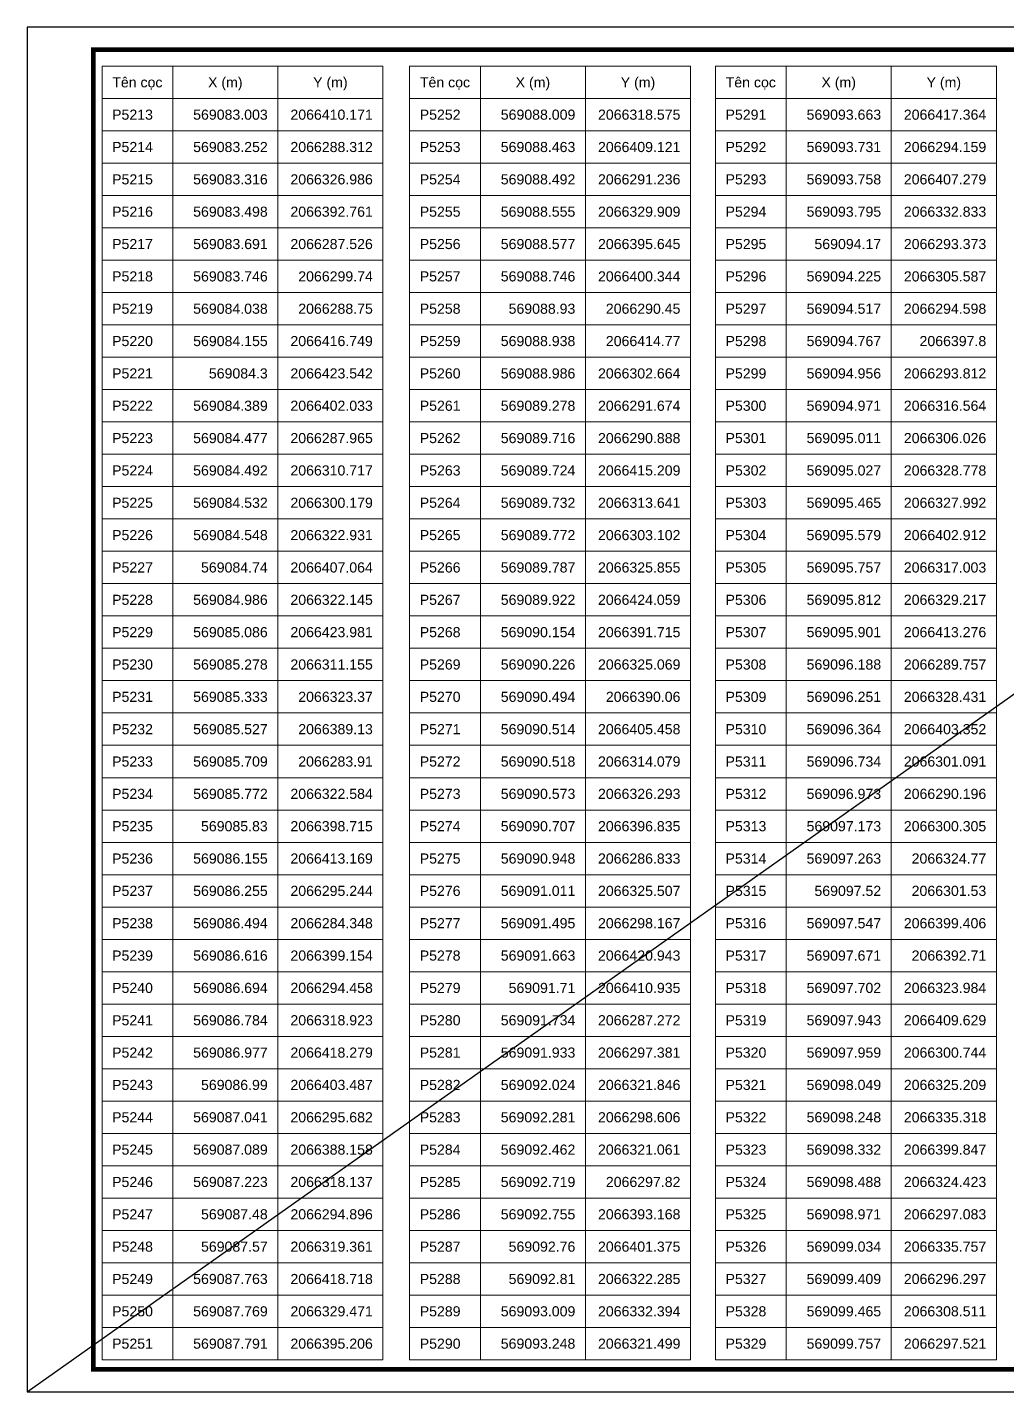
# Model space of a CAD drawing. Header units: millimetres. Extents: x 0 to 571985, y 0 to 2066666.
# Drawn here: x 569629.46 to 569650.8, y 2064695.58 to 2064725.28 of the extents above; entities that cross this region are included whole.
import ezdxf
from ezdxf.enums import TextEntityAlignment as Align

# ---------------------------------------------------------------- set-up
doc = ezdxf.new("R2010")
doc.units = ezdxf.units.MM
doc.linetypes.add('CENTER', pattern=[3, 1.5, -0.5, 0.5, -0.5])
for name, color, linetype, lineweight in [('A-KY HIEU', 34, 'Continuous', 20), ('E- RANH GIOI', 1, 'CENTER', 13), ('kata_net khung', 3, 'Continuous', 20), ('kata_text', 254, 'Continuous', 30)]:
    doc.layers.add(name, color=color, linetype=linetype, lineweight=lineweight)
doc.layers.add('KCS_Plotter', color=11, linetype='Continuous', plot=False)
doc.styles.add('kata_text', font='arial.ttf', dxfattribs={"width": 0.8})

# ---------------------------------------------------------------- blocks, each defined once
blk = doc.blocks.new('A$C33BC4D2A')
at = {"layer": 'A-KY HIEU', "color": 0, "const_width": 1.02}
blk.add_lwpolyline([(14.35, -292.1), (14.35, -4.9), (414.98, -4.9), (414.98, -292.1)], close=True, dxfattribs=at)
at = {"layer": 'Defpoints', "color": 125}
blk.add_lwpolyline([(0, -297), (420, -297), (420, 0), (0, 0)], close=True, dxfattribs=at)

msp = doc.modelspace()

# ---------------------------------------------------------------- linework, layer by layer
at = {"layer": 'kata_net khung'}
for p, q in [((569631.083, 2064724.437), (569637.199, 2064724.437)), ((569631.083, 2064724.437), (569631.083, 2064696.277)), ((569632.623, 2064724.437), (569632.623, 2064723.733)), ((569632.623, 2064724.437), (569632.623, 2064696.277)), ((569634.911, 2064724.437), (569634.911, 2064723.733)), ((569634.911, 2064724.437), (569634.911, 2064696.277)), ((569637.199, 2064724.437), (569637.199, 2064723.733)), ((569637.199, 2064724.437), (569637.199, 2064696.277)), ((569637.78, 2064724.437), (569643.896, 2064724.437)), ((569637.78, 2064724.437), (569643.896, 2064724.437)), ((569637.78, 2064724.437), (569637.78, 2064723.733)), ((569637.78, 2064724.437), (569637.78, 2064696.277)), ((569639.32, 2064724.437), (569639.32, 2064723.733)), ((569639.32, 2064724.437), (569639.32, 2064696.277)), ((569641.608, 2064724.437), (569641.608, 2064723.733)), ((569641.608, 2064724.437), (569641.608, 2064696.277)), ((569643.896, 2064724.437), (569643.896, 2064723.733)), ((569643.896, 2064724.437), (569643.896, 2064696.277)), ((569644.438, 2064724.437), (569650.554, 2064724.437)), ((569644.438, 2064724.437), (569650.554, 2064724.437)), ((569644.438, 2064724.437), (569650.554, 2064724.437)), ((569644.438, 2064724.437), (569644.438, 2064696.277)), ((569645.978, 2064724.437), (569645.978, 2064723.733)), ((569645.978, 2064724.437), (569645.978, 2064696.277)), ((569648.266, 2064724.437), (569648.266, 2064723.733)), ((569648.266, 2064724.437), (569648.266, 2064696.277)), ((569650.554, 2064724.437), (569650.554, 2064723.733)), ((569650.554, 2064724.437), (569650.554, 2064696.277)), ((569631.083, 2064723.733), (569637.199, 2064723.733)), ((569631.083, 2064723.733), (569637.199, 2064723.733)), ((569631.083, 2064723.733), (569637.199, 2064723.733)), ((569631.083, 2064723.733), (569637.199, 2064723.733)), ((569637.78, 2064723.733), (569643.896, 2064723.733)), ((569637.78, 2064723.733), (569643.896, 2064723.733)), ((569637.78, 2064723.733), (569643.896, 2064723.733)), ((569644.438, 2064723.733), (569650.554, 2064723.733)), ((569644.438, 2064723.733), (569650.554, 2064723.733)), ((569644.438, 2064723.733), (569650.554, 2064723.733)), ((569644.438, 2064723.733), (569650.554, 2064723.733)), ((569631.083, 2064723.029), (569637.199, 2064723.029)), ((569637.78, 2064723.029), (569643.896, 2064723.029)), ((569644.438, 2064723.029), (569650.554, 2064723.029)), ((569631.083, 2064722.325), (569637.199, 2064722.325)), ((569637.78, 2064722.325), (569643.896, 2064722.325)), ((569644.438, 2064722.325), (569650.554, 2064722.325)), ((569631.083, 2064721.621), (569637.199, 2064721.621)), ((569637.78, 2064721.621), (569643.896, 2064721.621)), ((569644.438, 2064721.621), (569650.554, 2064721.621)), ((569631.083, 2064720.917), (569637.199, 2064720.917)), ((569637.78, 2064720.917), (569643.896, 2064720.917)), ((569644.438, 2064720.917), (569650.554, 2064720.917)), ((569631.083, 2064720.213), (569637.199, 2064720.213)), ((569637.78, 2064720.213), (569643.896, 2064720.213)), ((569644.438, 2064720.213), (569650.554, 2064720.213)), ((569631.083, 2064719.509), (569637.199, 2064719.509)), ((569637.78, 2064719.509), (569643.896, 2064719.509)), ((569644.438, 2064719.509), (569650.554, 2064719.509)), ((569631.083, 2064718.805), (569637.199, 2064718.805)), ((569637.78, 2064718.805), (569643.896, 2064718.805)), ((569644.438, 2064718.805), (569650.554, 2064718.805)), ((569631.083, 2064718.101), (569637.199, 2064718.101)), ((569637.78, 2064718.101), (569643.896, 2064718.101)), ((569644.438, 2064718.101), (569650.554, 2064718.101)), ((569631.083, 2064717.397), (569637.199, 2064717.397)), ((569637.78, 2064717.397), (569643.896, 2064717.397)), ((569644.438, 2064717.397), (569650.554, 2064717.397)), ((569631.083, 2064716.693), (569637.199, 2064716.693)), ((569637.78, 2064716.693), (569643.896, 2064716.693)), ((569644.438, 2064716.693), (569650.554, 2064716.693)), ((569631.083, 2064715.989), (569637.199, 2064715.989)), ((569637.78, 2064715.989), (569643.896, 2064715.989)), ((569644.438, 2064715.989), (569650.554, 2064715.989)), ((569631.083, 2064715.285), (569637.199, 2064715.285)), ((569637.78, 2064715.285), (569643.896, 2064715.285)), ((569644.438, 2064715.285), (569650.554, 2064715.285)), ((569631.083, 2064714.581), (569637.199, 2064714.581)), ((569637.78, 2064714.581), (569643.896, 2064714.581)), ((569644.438, 2064714.581), (569650.554, 2064714.581)), ((569631.083, 2064713.877), (569637.199, 2064713.877)), ((569637.78, 2064713.877), (569643.896, 2064713.877)), ((569644.438, 2064713.877), (569650.554, 2064713.877)), ((569631.083, 2064713.173), (569637.199, 2064713.173)), ((569637.78, 2064713.173), (569643.896, 2064713.173)), ((569644.438, 2064713.173), (569650.554, 2064713.173)), ((569631.083, 2064712.469), (569637.199, 2064712.469)), ((569637.78, 2064712.469), (569643.896, 2064712.469)), ((569644.438, 2064712.469), (569650.554, 2064712.469)), ((569631.083, 2064711.765), (569637.199, 2064711.765)), ((569637.78, 2064711.765), (569643.896, 2064711.765)), ((569644.438, 2064711.765), (569650.554, 2064711.765)), ((569631.083, 2064711.061), (569637.199, 2064711.061)), ((569637.78, 2064711.061), (569643.896, 2064711.061)), ((569644.438, 2064711.061), (569650.554, 2064711.061)), ((569631.083, 2064710.357), (569637.199, 2064710.357)), ((569637.78, 2064710.357), (569643.896, 2064710.357)), ((569644.438, 2064710.357), (569650.554, 2064710.357)), ((569631.083, 2064709.653), (569637.199, 2064709.653)), ((569637.78, 2064709.653), (569643.896, 2064709.653)), ((569644.438, 2064709.653), (569650.554, 2064709.653)), ((569631.083, 2064708.949), (569637.199, 2064708.949)), ((569637.78, 2064708.949), (569643.896, 2064708.949)), ((569644.438, 2064708.949), (569650.554, 2064708.949)), ((569631.083, 2064708.245), (569637.199, 2064708.245)), ((569637.78, 2064708.245), (569643.896, 2064708.245)), ((569644.438, 2064708.245), (569650.554, 2064708.245)), ((569631.083, 2064707.541), (569637.199, 2064707.541)), ((569637.78, 2064707.541), (569643.896, 2064707.541)), ((569644.438, 2064707.541), (569650.554, 2064707.541)), ((569631.083, 2064706.837), (569637.199, 2064706.837)), ((569637.78, 2064706.837), (569643.896, 2064706.837)), ((569644.438, 2064706.837), (569650.554, 2064706.837)), ((569631.083, 2064706.133), (569637.199, 2064706.133)), ((569637.78, 2064706.133), (569643.896, 2064706.133)), ((569644.438, 2064706.133), (569650.554, 2064706.133)), ((569631.083, 2064705.429), (569637.199, 2064705.429)), ((569637.78, 2064705.429), (569643.896, 2064705.429)), ((569644.438, 2064705.429), (569650.554, 2064705.429)), ((569631.083, 2064704.725), (569637.199, 2064704.725)), ((569637.78, 2064704.725), (569643.896, 2064704.725)), ((569644.438, 2064704.725), (569650.554, 2064704.725)), ((569631.083, 2064704.021), (569637.199, 2064704.021)), ((569637.78, 2064704.021), (569643.896, 2064704.021)), ((569644.438, 2064704.021), (569650.554, 2064704.021)), ((569631.083, 2064703.317), (569637.199, 2064703.317)), ((569637.78, 2064703.317), (569643.896, 2064703.317)), ((569644.438, 2064703.317), (569650.554, 2064703.317)), ((569631.083, 2064702.613), (569637.199, 2064702.613)), ((569637.78, 2064702.613), (569643.896, 2064702.613)), ((569644.438, 2064702.613), (569650.554, 2064702.613)), ((569631.083, 2064701.909), (569637.199, 2064701.909)), ((569637.78, 2064701.909), (569643.896, 2064701.909)), ((569644.438, 2064701.909), (569650.554, 2064701.909)), ((569631.083, 2064701.205), (569637.199, 2064701.205)), ((569637.78, 2064701.205), (569643.896, 2064701.205)), ((569644.438, 2064701.205), (569650.554, 2064701.205)), ((569631.083, 2064700.501), (569637.199, 2064700.501)), ((569637.78, 2064700.501), (569643.896, 2064700.501)), ((569644.438, 2064700.501), (569650.554, 2064700.501)), ((569631.083, 2064699.797), (569637.199, 2064699.797)), ((569637.78, 2064699.797), (569643.896, 2064699.797)), ((569644.438, 2064699.797), (569650.554, 2064699.797)), ((569631.083, 2064699.093), (569637.199, 2064699.093)), ((569637.78, 2064699.093), (569643.896, 2064699.093)), ((569644.438, 2064699.093), (569650.554, 2064699.093)), ((569631.083, 2064698.389), (569637.199, 2064698.389)), ((569637.78, 2064698.389), (569643.896, 2064698.389)), ((569644.438, 2064698.389), (569650.554, 2064698.389)), ((569631.083, 2064697.685), (569637.199, 2064697.685)), ((569637.78, 2064697.685), (569643.896, 2064697.685)), ((569644.438, 2064697.685), (569650.554, 2064697.685)), ((569631.083, 2064696.981), (569637.199, 2064696.981)), ((569637.78, 2064696.981), (569643.896, 2064696.981)), ((569644.438, 2064696.981), (569650.554, 2064696.981)), ((569631.083, 2064696.277), (569637.199, 2064696.277)), ((569637.78, 2064696.277), (569643.896, 2064696.277)), ((569644.438, 2064696.277), (569650.554, 2064696.277))]:
    msp.add_line(p, q, dxfattribs=at)
at = {"layer": 'KCS_Plotter'}
msp.add_line((569629.456, 2064695.583), (569671.456, 2064725.283), dxfattribs=at)

# ---------------------------------------------------------------- block references
at = {"layer": 'E- RANH GIOI', "xscale": 0.1, "yscale": 0.1, "zscale": 0.1}
msp.add_blockref('A$C33BC4D2A', (569629.456, 2064725.283), dxfattribs=at)

# ---------------------------------------------------------------- texts
at = {"layer": 'kata_text', "style": 'kata_text'}
for s, p in [('Tên cọc', (569631.853, 2064724.085)), ('X (m)', (569633.767, 2064724.085)), ('Y (m)', (569636.055, 2064724.085)), ('Tên cọc', (569638.55, 2064724.085)), ('X (m)', (569640.464, 2064724.085)), ('Y (m)', (569642.752, 2064724.085)), ('Tên cọc', (569645.208, 2064724.085)), ('X (m)', (569647.122, 2064724.085)), ('Y (m)', (569649.41, 2064724.085))]:
    msp.add_text(s, height=0.22, dxfattribs=at).set_placement(p, align=Align.MIDDLE_CENTER)
for s, p in [('P5213', (569631.303, 2064723.381)), ('P5252', (569638, 2064723.381)), ('P5291', (569644.658, 2064723.381)), ('P5214', (569631.303, 2064722.677)), ('P5253', (569638, 2064722.677)), ('P5292', (569644.658, 2064722.677)), ('P5215', (569631.303, 2064721.973)), ('P5254', (569638, 2064721.973)), ('P5293', (569644.658, 2064721.973)), ('P5216', (569631.303, 2064721.269)), ('P5255', (569638, 2064721.269)), ('P5294', (569644.658, 2064721.269)), ('P5217', (569631.303, 2064720.565)), ('P5256', (569638, 2064720.565)), ('P5295', (569644.658, 2064720.565)), ('P5218', (569631.303, 2064719.861)), ('P5257', (569638, 2064719.861)), ('P5296', (569644.658, 2064719.861)), ('P5219', (569631.303, 2064719.157)), ('P5258', (569638, 2064719.157)), ('P5297', (569644.658, 2064719.157)), ('P5220', (569631.303, 2064718.453)), ('P5259', (569638, 2064718.453)), ('P5298', (569644.658, 2064718.453)), ('P5221', (569631.303, 2064717.749)), ('P5260', (569638, 2064717.749)), ('P5299', (569644.658, 2064717.749)), ('P5222', (569631.303, 2064717.045)), ('P5261', (569638, 2064717.045)), ('P5300', (569644.658, 2064717.045)), ('P5223', (569631.303, 2064716.341)), ('P5262', (569638, 2064716.341)), ('P5301', (569644.658, 2064716.341)), ('P5224', (569631.303, 2064715.637)), ('P5263', (569638, 2064715.637)), ('P5302', (569644.658, 2064715.637)), ('P5225', (569631.303, 2064714.933)), ('P5264', (569638, 2064714.933)), ('P5303', (569644.658, 2064714.933)), ('P5226', (569631.303, 2064714.229)), ('P5265', (569638, 2064714.229)), ('P5304', (569644.658, 2064714.229)), ('P5227', (569631.303, 2064713.525)), ('P5266', (569638, 2064713.525)), ('P5305', (569644.658, 2064713.525)), ('P5228', (569631.303, 2064712.821)), ('P5267', (569638, 2064712.821)), ('P5306', (569644.658, 2064712.821)), ('P5229', (569631.303, 2064712.117)), ('P5268', (569638, 2064712.117)), ('P5307', (569644.658, 2064712.117)), ('P5230', (569631.303, 2064711.413)), ('P5269', (569638, 2064711.413)), ('P5308', (569644.658, 2064711.413)), ('P5231', (569631.303, 2064710.709)), ('P5270', (569638, 2064710.709)), ('P5309', (569644.658, 2064710.709)), ('P5232', (569631.303, 2064710.005)), ('P5271', (569638, 2064710.005)), ('P5310', (569644.658, 2064710.005)), ('P5233', (569631.303, 2064709.301)), ('P5272', (569638, 2064709.301)), ('P5311', (569644.658, 2064709.301)), ('P5234', (569631.303, 2064708.597)), ('P5273', (569638, 2064708.597)), ('P5312', (569644.658, 2064708.597)), ('P5235', (569631.303, 2064707.893)), ('P5274', (569638, 2064707.893)), ('P5313', (569644.658, 2064707.893)), ('P5236', (569631.303, 2064707.189)), ('P5275', (569638, 2064707.189)), ('P5314', (569644.658, 2064707.189)), ('P5237', (569631.303, 2064706.485)), ('P5276', (569638, 2064706.485)), ('P5315', (569644.658, 2064706.485)), ('P5238', (569631.303, 2064705.781)), ('P5277', (569638, 2064705.781)), ('P5316', (569644.658, 2064705.781)), ('P5239', (569631.303, 2064705.077)), ('P5278', (569638, 2064705.077)), ('P5317', (569644.658, 2064705.077)), ('P5240', (569631.303, 2064704.373)), ('P5279', (569638, 2064704.373)), ('P5318', (569644.658, 2064704.373)), ('P5241', (569631.303, 2064703.669)), ('P5280', (569638, 2064703.669)), ('P5319', (569644.658, 2064703.669)), ('P5242', (569631.303, 2064702.965)), ('P5281', (569638, 2064702.965)), ('P5320', (569644.658, 2064702.965)), ('P5243', (569631.303, 2064702.261)), ('P5282', (569638, 2064702.261)), ('P5321', (569644.658, 2064702.261)), ('P5244', (569631.303, 2064701.557)), ('P5283', (569638, 2064701.557)), ('P5322', (569644.658, 2064701.557)), ('P5245', (569631.303, 2064700.853)), ('P5284', (569638, 2064700.853)), ('P5323', (569644.658, 2064700.853)), ('P5246', (569631.303, 2064700.149)), ('P5285', (569638, 2064700.149)), ('P5324', (569644.658, 2064700.149)), ('P5247', (569631.303, 2064699.445)), ('P5286', (569638, 2064699.445)), ('P5325', (569644.658, 2064699.445)), ('P5248', (569631.303, 2064698.741)), ('P5287', (569638, 2064698.741)), ('P5326', (569644.658, 2064698.741)), ('P5249', (569631.303, 2064698.037)), ('P5288', (569638, 2064698.037)), ('P5327', (569644.658, 2064698.037)), ('P5250', (569631.303, 2064697.333)), ('P5289', (569638, 2064697.333)), ('P5328', (569644.658, 2064697.333)), ('P5251', (569631.303, 2064696.629)), ('P5290', (569638, 2064696.629)), ('P5329', (569644.658, 2064696.629))]:
    msp.add_text(s, height=0.22, dxfattribs=at).set_placement(p, align=Align.MIDDLE_LEFT)
for s, p in [('569083.003', (569634.691, 2064723.381)), ('2066410.171', (569636.979, 2064723.381)), ('569088.009', (569641.388, 2064723.381)), ('2066318.575', (569643.676, 2064723.381)), ('569093.663', (569648.046, 2064723.381)), ('2066417.364', (569650.334, 2064723.381)), ('569083.252', (569634.691, 2064722.677)), ('2066288.312', (569636.979, 2064722.677)), ('569088.463', (569641.388, 2064722.677)), ('2066409.121', (569643.676, 2064722.677)), ('569093.731', (569648.046, 2064722.677)), ('2066294.159', (569650.334, 2064722.677)), ('569083.316', (569634.691, 2064721.973)), ('2066326.986', (569636.979, 2064721.973)), ('569088.492', (569641.388, 2064721.973)), ('2066291.236', (569643.676, 2064721.973)), ('569093.758', (569648.046, 2064721.973)), ('2066407.279', (569650.334, 2064721.973)), ('569083.498', (569634.691, 2064721.269)), ('2066392.761', (569636.979, 2064721.269)), ('569088.555', (569641.388, 2064721.269)), ('2066329.909', (569643.676, 2064721.269)), ('569093.795', (569648.046, 2064721.269)), ('2066332.833', (569650.334, 2064721.269)), ('569083.691', (569634.691, 2064720.565)), ('2066287.526', (569636.979, 2064720.565)), ('569088.577', (569641.388, 2064720.565)), ('2066395.645', (569643.676, 2064720.565)), ('569094.17', (569648.046, 2064720.565)), ('2066293.373', (569650.334, 2064720.565)), ('569083.746', (569634.691, 2064719.861)), ('2066299.74', (569636.979, 2064719.861)), ('569088.746', (569641.388, 2064719.861)), ('2066400.344', (569643.676, 2064719.861)), ('569094.225', (569648.046, 2064719.861)), ('2066305.587', (569650.334, 2064719.861)), ('569084.038', (569634.691, 2064719.157)), ('2066288.75', (569636.979, 2064719.157)), ('569088.93', (569641.388, 2064719.157)), ('2066290.45', (569643.676, 2064719.157)), ('569094.517', (569648.046, 2064719.157)), ('2066294.598', (569650.334, 2064719.157)), ('569084.155', (569634.691, 2064718.453)), ('2066416.749', (569636.979, 2064718.453)), ('569088.938', (569641.388, 2064718.453)), ('2066414.77', (569643.676, 2064718.453)), ('569094.767', (569648.046, 2064718.453)), ('2066397.8', (569650.334, 2064718.453)), ('569084.3', (569634.691, 2064717.749)), ('2066423.542', (569636.979, 2064717.749)), ('569088.986', (569641.388, 2064717.749)), ('2066302.664', (569643.676, 2064717.749)), ('569094.956', (569648.046, 2064717.749)), ('2066293.812', (569650.334, 2064717.749)), ('569084.389', (569634.691, 2064717.045)), ('2066402.033', (569636.979, 2064717.045)), ('569089.278', (569641.388, 2064717.045)), ('2066291.674', (569643.676, 2064717.045)), ('569094.971', (569648.046, 2064717.045)), ('2066316.564', (569650.334, 2064717.045)), ('569084.477', (569634.691, 2064716.341)), ('2066287.965', (569636.979, 2064716.341)), ('569089.716', (569641.388, 2064716.341)), ('2066290.888', (569643.676, 2064716.341)), ('569095.011', (569648.046, 2064716.341)), ('2066306.026', (569650.334, 2064716.341)), ('569084.492', (569634.691, 2064715.637)), ('2066310.717', (569636.979, 2064715.637)), ('569089.724', (569641.388, 2064715.637)), ('2066415.209', (569643.676, 2064715.637)), ('569095.027', (569648.046, 2064715.637)), ('2066328.778', (569650.334, 2064715.637)), ('569084.532', (569634.691, 2064714.933)), ('2066300.179', (569636.979, 2064714.933)), ('569089.732', (569641.388, 2064714.933)), ('2066313.641', (569643.676, 2064714.933)), ('569095.465', (569648.046, 2064714.933)), ('2066327.992', (569650.334, 2064714.933)), ('569084.548', (569634.691, 2064714.229)), ('2066322.931', (569636.979, 2064714.229)), ('569089.772', (569641.388, 2064714.229)), ('2066303.102', (569643.676, 2064714.229)), ('569095.579', (569648.046, 2064714.229)), ('2066402.912', (569650.334, 2064714.229)), ('569084.74', (569634.691, 2064713.525)), ('2066407.064', (569636.979, 2064713.525)), ('569089.787', (569641.388, 2064713.525)), ('2066325.855', (569643.676, 2064713.525)), ('569095.757', (569648.046, 2064713.525)), ('2066317.003', (569650.334, 2064713.525)), ('569084.986', (569634.691, 2064712.821)), ('2066322.145', (569636.979, 2064712.821)), ('569089.922', (569641.388, 2064712.821)), ('2066424.059', (569643.676, 2064712.821)), ('569095.812', (569648.046, 2064712.821)), ('2066329.217', (569650.334, 2064712.821)), ('569085.086', (569634.691, 2064712.117)), ('2066423.981', (569636.979, 2064712.117)), ('569090.154', (569641.388, 2064712.117)), ('2066391.715', (569643.676, 2064712.117)), ('569095.901', (569648.046, 2064712.117)), ('2066413.276', (569650.334, 2064712.117)), ('569085.278', (569634.691, 2064711.413)), ('2066311.155', (569636.979, 2064711.413)), ('569090.226', (569641.388, 2064711.413)), ('2066325.069', (569643.676, 2064711.413)), ('569096.188', (569648.046, 2064711.413)), ('2066289.757', (569650.334, 2064711.413)), ('569085.333', (569634.691, 2064710.709)), ('2066323.37', (569636.979, 2064710.709)), ('569090.494', (569641.388, 2064710.709)), ('2066390.06', (569643.676, 2064710.709)), ('569096.251', (569648.046, 2064710.709)), ('2066328.431', (569650.334, 2064710.709)), ('569085.527', (569634.691, 2064710.005)), ('2066389.13', (569636.979, 2064710.005)), ('569090.514', (569641.388, 2064710.005)), ('2066405.458', (569643.676, 2064710.005)), ('569096.364', (569648.046, 2064710.005)), ('2066403.352', (569650.334, 2064710.005)), ('569085.709', (569634.691, 2064709.301)), ('2066283.91', (569636.979, 2064709.301)), ('569090.518', (569641.388, 2064709.301)), ('2066314.079', (569643.676, 2064709.301)), ('569096.734', (569648.046, 2064709.301)), ('2066301.091', (569650.334, 2064709.301)), ('569085.772', (569634.691, 2064708.597)), ('2066322.584', (569636.979, 2064708.597)), ('569090.573', (569641.388, 2064708.597)), ('2066326.293', (569643.676, 2064708.597)), ('569096.973', (569648.046, 2064708.597)), ('2066290.196', (569650.334, 2064708.597)), ('569085.83', (569634.691, 2064707.893)), ('2066398.715', (569636.979, 2064707.893)), ('569090.707', (569641.388, 2064707.893)), ('2066396.835', (569643.676, 2064707.893)), ('569097.173', (569648.046, 2064707.893)), ('2066300.305', (569650.334, 2064707.893)), ('569086.155', (569634.691, 2064707.189)), ('2066413.169', (569636.979, 2064707.189)), ('569090.948', (569641.388, 2064707.189)), ('2066286.833', (569643.676, 2064707.189)), ('569097.263', (569648.046, 2064707.189)), ('2066324.77', (569650.334, 2064707.189)), ('569086.255', (569634.691, 2064706.485)), ('2066295.244', (569636.979, 2064706.485)), ('569091.011', (569641.388, 2064706.485)), ('2066325.507', (569643.676, 2064706.485)), ('569097.52', (569648.046, 2064706.485)), ('2066301.53', (569650.334, 2064706.485)), ('569086.494', (569634.691, 2064705.781)), ('2066284.348', (569636.979, 2064705.781)), ('569091.495', (569641.388, 2064705.781)), ('2066298.167', (569643.676, 2064705.781)), ('569097.547', (569648.046, 2064705.781)), ('2066399.406', (569650.334, 2064705.781)), ('569086.616', (569634.691, 2064705.077)), ('2066399.154', (569636.979, 2064705.077)), ('569091.663', (569641.388, 2064705.077)), ('2066420.943', (569643.676, 2064705.077)), ('569097.671', (569648.046, 2064705.077)), ('2066392.71', (569650.334, 2064705.077)), ('569086.694', (569634.691, 2064704.373)), ('2066294.458', (569636.979, 2064704.373)), ('569091.71', (569641.388, 2064704.373)), ('2066410.935', (569643.676, 2064704.373)), ('569097.702', (569648.046, 2064704.373)), ('2066323.984', (569650.334, 2064704.373)), ('569086.784', (569634.691, 2064703.669)), ('2066318.923', (569636.979, 2064703.669)), ('569091.734', (569641.388, 2064703.669)), ('2066287.272', (569643.676, 2064703.669)), ('569097.943', (569648.046, 2064703.669)), ('2066409.629', (569650.334, 2064703.669)), ('569086.977', (569634.691, 2064702.965)), ('2066418.279', (569636.979, 2064702.965)), ('569091.933', (569641.388, 2064702.965)), ('2066297.381', (569643.676, 2064702.965)), ('569097.959', (569648.046, 2064702.965)), ('2066300.744', (569650.334, 2064702.965)), ('569086.99', (569634.691, 2064702.261)), ('2066403.487', (569636.979, 2064702.261)), ('569092.024', (569641.388, 2064702.261)), ('2066321.846', (569643.676, 2064702.261)), ('569098.049', (569648.046, 2064702.261)), ('2066325.209', (569650.334, 2064702.261)), ('569087.041', (569634.691, 2064701.557)), ('2066295.682', (569636.979, 2064701.557)), ('569092.281', (569641.388, 2064701.557)), ('2066298.606', (569643.676, 2064701.557)), ('569098.248', (569648.046, 2064701.557)), ('2066335.318', (569650.334, 2064701.557)), ('569087.089', (569634.691, 2064700.853)), ('2066388.158', (569636.979, 2064700.853)), ('569092.462', (569641.388, 2064700.853)), ('2066321.061', (569643.676, 2064700.853)), ('569098.332', (569648.046, 2064700.853)), ('2066399.847', (569650.334, 2064700.853)), ('569087.223', (569634.691, 2064700.149)), ('2066318.137', (569636.979, 2064700.149)), ('569092.719', (569641.388, 2064700.149)), ('2066297.82', (569643.676, 2064700.149)), ('569098.488', (569648.046, 2064700.149)), ('2066324.423', (569650.334, 2064700.149)), ('569087.48', (569634.691, 2064699.445)), ('2066294.896', (569636.979, 2064699.445)), ('569092.755', (569641.388, 2064699.445)), ('2066393.168', (569643.676, 2064699.445)), ('569098.971', (569648.046, 2064699.445)), ('2066297.083', (569650.334, 2064699.445)), ('569087.57', (569634.691, 2064698.741)), ('2066319.361', (569636.979, 2064698.741)), ('569092.76', (569641.388, 2064698.741)), ('2066401.375', (569643.676, 2064698.741)), ('569099.034', (569648.046, 2064698.741)), ('2066335.757', (569650.334, 2064698.741)), ('569087.763', (569634.691, 2064698.037)), ('2066418.718', (569636.979, 2064698.037)), ('569092.81', (569641.388, 2064698.037)), ('2066322.285', (569643.676, 2064698.037)), ('569099.409', (569648.046, 2064698.037)), ('2066296.297', (569650.334, 2064698.037)), ('569087.769', (569634.691, 2064697.333)), ('2066329.471', (569636.979, 2064697.333)), ('569093.009', (569641.388, 2064697.333)), ('2066332.394', (569643.676, 2064697.333)), ('569099.465', (569648.046, 2064697.333)), ('2066308.511', (569650.334, 2064697.333)), ('569087.791', (569634.691, 2064696.629)), ('2066395.206', (569636.979, 2064696.629)), ('569093.248', (569641.388, 2064696.629)), ('2066321.499', (569643.676, 2064696.629)), ('569099.757', (569648.046, 2064696.629)), ('2066297.521', (569650.334, 2064696.629))]:
    msp.add_text(s, height=0.22, dxfattribs=at).set_placement(p, align=Align.MIDDLE_RIGHT)

doc.saveas('drawing.dxf')
